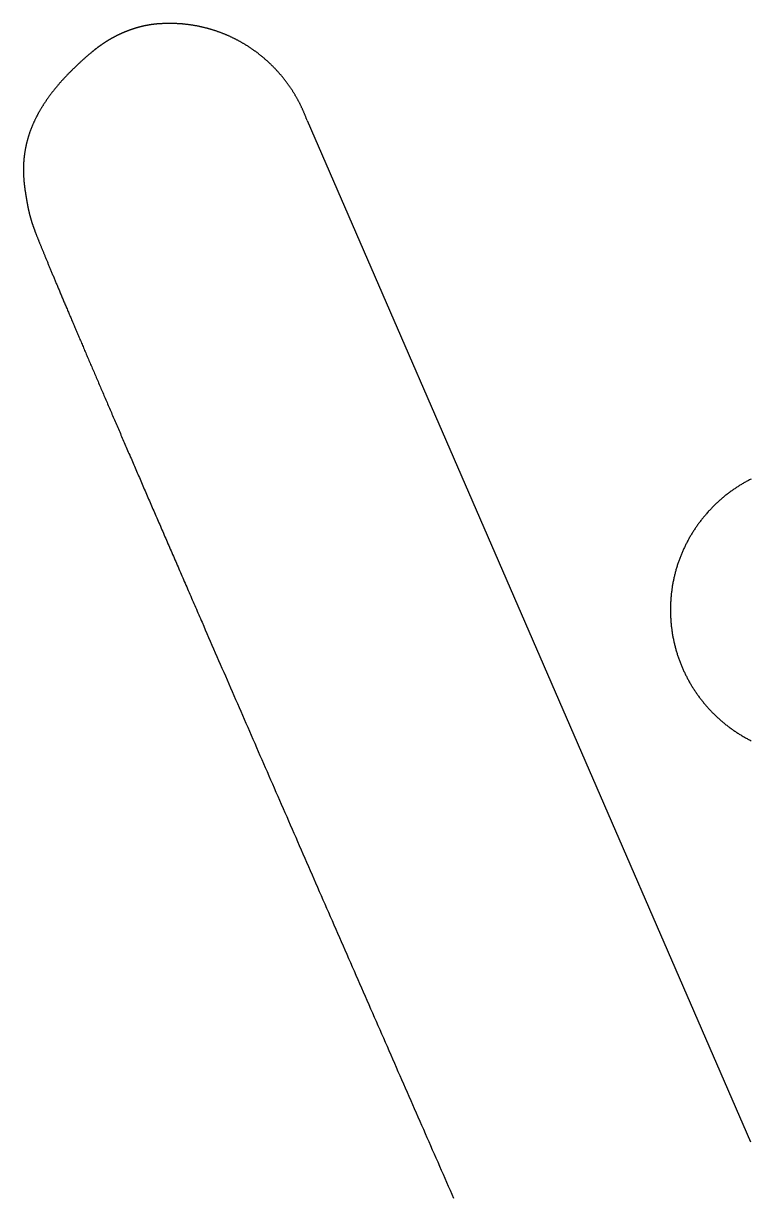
# Model space of a CAD drawing. Header units: millimetres. Extents: x -275 to 275, y -100 to 100.
# Drawn here: x -11.7 to 6.14, y -11.67 to 17.09 of the extents above; entities that cross this region are included whole.
import ezdxf

# ---------------------------------------------------------------- set-up
doc = ezdxf.new("R2010")
doc.units = ezdxf.units.MM

msp = doc.modelspace()

# ---------------------------------------------------------------- linework, layer by layer
msp.add_line((-4.743, 14.707), (6.137, -10.334))
for points in [[(-4.743, 14.707), (-4.748, 14.72), (-4.753, 14.733), (-4.758, 14.746), (-4.763, 14.759), (-4.767, 14.773), (-4.772, 14.786), (-4.777, 14.799), (-4.783, 14.812), (-4.788, 14.825), (-4.793, 14.838), (-4.798, 14.85), (-4.803, 14.863), (-4.809, 14.876), (-4.814, 14.889), (-4.82, 14.902), (-4.825, 14.915), (-4.831, 14.928), (-4.836, 14.94), (-4.842, 14.953), (-4.847, 14.966), (-4.853, 14.978), (-4.859, 14.991), (-4.865, 15.004), (-4.871, 15.016), (-4.877, 15.029), (-4.882, 15.041), (-4.888, 15.054), (-4.895, 15.066), (-4.901, 15.079), (-4.907, 15.091), (-4.913, 15.104), (-4.919, 15.116), (-4.925, 15.128), (-4.932, 15.141), (-4.938, 15.153), (-4.945, 15.165), (-4.951, 15.177), (-4.958, 15.19), (-4.964, 15.202), (-4.971, 15.214), (-4.977, 15.226), (-4.984, 15.238), (-4.991, 15.25), (-4.998, 15.262), (-5.004, 15.274), (-5.011, 15.286), (-5.018, 15.298), (-5.025, 15.31), (-5.032, 15.322), (-5.039, 15.334), (-5.046, 15.346), (-5.053, 15.358), (-5.061, 15.369), (-5.068, 15.381), (-5.075, 15.393), (-5.082, 15.405), (-5.09, 15.416), (-5.097, 15.428), (-5.105, 15.439), (-5.112, 15.451), (-5.12, 15.463), (-5.127, 15.474), (-5.135, 15.486), (-5.142, 15.497), (-5.15, 15.508), (-5.158, 15.52), (-5.166, 15.531), (-5.173, 15.542), (-5.181, 15.554), (-5.189, 15.565), (-5.197, 15.576), (-5.205, 15.587), (-5.213, 15.599), (-5.221, 15.61), (-5.229, 15.621), (-5.238, 15.632), (-5.246, 15.643), (-5.254, 15.654), (-5.262, 15.665), (-5.271, 15.676), (-5.279, 15.687), (-5.287, 15.698), (-5.296, 15.708), (-5.304, 15.719), (-5.313, 15.73), (-5.321, 15.741), (-5.33, 15.751), (-5.339, 15.762), (-5.347, 15.773), (-5.356, 15.783), (-5.365, 15.794), (-5.374, 15.804), (-5.382, 15.815), (-5.391, 15.825), (-5.4, 15.836), (-5.409, 15.846), (-5.418, 15.857), (-5.427, 15.867), (-5.436, 15.877), (-5.445, 15.887), (-5.455, 15.898), (-5.464, 15.908), (-5.473, 15.918), (-5.482, 15.928), (-5.492, 15.938), (-5.501, 15.948), (-5.51, 15.958), (-5.52, 15.968), (-5.529, 15.978), (-5.539, 15.988), (-5.548, 15.998), (-5.558, 16.008), (-5.567, 16.017), (-5.577, 16.027), (-5.587, 16.037), (-5.596, 16.047), (-5.606, 16.056), (-5.616, 16.066), (-5.626, 16.075), (-5.636, 16.085), (-5.646, 16.094), (-5.655, 16.104), (-5.665, 16.113), (-5.675, 16.123), (-5.685, 16.132), (-5.696, 16.141), (-5.706, 16.151), (-5.716, 16.16), (-5.726, 16.169), (-5.736, 16.178), (-5.746, 16.187), (-5.757, 16.196), (-5.767, 16.205), (-5.777, 16.214), (-5.788, 16.223), (-5.798, 16.232), (-5.809, 16.241), (-5.819, 16.25), (-5.83, 16.259), (-5.84, 16.268), (-5.851, 16.276), (-5.862, 16.285), (-5.872, 16.294), (-5.883, 16.302), (-5.894, 16.311), (-5.904, 16.319), (-5.915, 16.328), (-5.926, 16.336), (-5.937, 16.345), (-5.948, 16.353), (-5.959, 16.361), (-5.97, 16.37), (-5.981, 16.378), (-5.992, 16.386), (-6.003, 16.394), (-6.014, 16.402), (-6.025, 16.41), (-6.036, 16.418), (-6.047, 16.426), (-6.059, 16.434), (-6.07, 16.442), (-6.081, 16.45), (-6.092, 16.458), (-6.104, 16.466), (-6.115, 16.473), (-6.127, 16.481), (-6.138, 16.489), (-6.15, 16.496), (-6.161, 16.504), (-6.173, 16.511), (-6.184, 16.519), (-6.196, 16.526), (-6.207, 16.534), (-6.219, 16.541), (-6.231, 16.548), (-6.242, 16.555), (-6.254, 16.563), (-6.266, 16.57), (-6.278, 16.577), (-6.29, 16.584), (-6.301, 16.591), (-6.313, 16.598), (-6.325, 16.605), (-6.337, 16.612), (-6.349, 16.619), (-6.361, 16.626), (-6.373, 16.632), (-6.385, 16.639), (-6.397, 16.646), (-6.41, 16.652), (-6.422, 16.659), (-6.434, 16.666), (-6.446, 16.672), (-6.458, 16.678), (-6.471, 16.685), (-6.483, 16.691), (-6.495, 16.698), (-6.508, 16.704), (-6.52, 16.71), (-6.532, 16.716), (-6.545, 16.722), (-6.557, 16.728), (-6.57, 16.734), (-6.582, 16.74), (-6.595, 16.746), (-6.607, 16.752), (-6.62, 16.758), (-6.633, 16.764), (-6.645, 16.77), (-6.658, 16.775), (-6.671, 16.781), (-6.683, 16.787), (-6.696, 16.792), (-6.709, 16.798), (-6.722, 16.803), (-6.734, 16.808), (-6.747, 16.814), (-6.76, 16.819), (-6.773, 16.824), (-6.786, 16.83), (-6.799, 16.835), (-6.812, 16.84), (-6.825, 16.845), (-6.838, 16.85), (-6.851, 16.855), (-6.864, 16.86), (-6.877, 16.865), (-6.89, 16.87), (-6.903, 16.874), (-6.917, 16.879), (-6.93, 16.884), (-6.943, 16.888), (-6.956, 16.893), (-6.969, 16.897), (-6.983, 16.902), (-6.996, 16.906), (-7.009, 16.911), (-7.023, 16.915), (-7.036, 16.919), (-7.05, 16.923), (-7.063, 16.928), (-7.076, 16.932), (-7.09, 16.936), (-7.103, 16.94), (-7.117, 16.944), (-7.13, 16.948), (-7.144, 16.951), (-7.158, 16.955), (-7.171, 16.959), (-7.185, 16.963), (-7.198, 16.966), (-7.212, 16.97), (-7.226, 16.973), (-7.24, 16.977), (-7.253, 16.98), (-7.267, 16.984), (-7.281, 16.987), (-7.295, 16.99), (-7.308, 16.994), (-7.322, 16.997), (-7.336, 17), (-7.35, 17.003), (-7.364, 17.006), (-7.378, 17.009), (-7.392, 17.012), (-7.406, 17.015), (-7.42, 17.017), (-7.434, 17.02), (-7.448, 17.023), (-7.462, 17.025), (-7.476, 17.028), (-7.49, 17.031), (-7.504, 17.033), (-7.518, 17.035), (-7.532, 17.038), (-7.546, 17.04), (-7.561, 17.042), (-7.575, 17.044), (-7.589, 17.047), (-7.603, 17.049), (-7.617, 17.051), (-7.632, 17.053), (-7.646, 17.055), (-7.66, 17.056), (-7.675, 17.058), (-7.689, 17.06), (-7.703, 17.062), (-7.718, 17.063), (-7.732, 17.065), (-7.746, 17.066), (-7.761, 17.068), (-7.775, 17.069), (-7.79, 17.07), (-7.804, 17.072), (-7.819, 17.073), (-7.833, 17.074), (-7.848, 17.075), (-7.862, 17.076), (-7.877, 17.077), (-7.891, 17.078), (-7.906, 17.079), (-7.92, 17.08), (-7.935, 17.081), (-7.95, 17.081), (-7.964, 17.082), (-7.979, 17.083), (-7.994, 17.083), (-8.008, 17.084), (-8.023, 17.084), (-8.038, 17.084), (-8.053, 17.085), (-8.067, 17.085), (-8.082, 17.085), (-8.097, 17.085), (-8.112, 17.085), (-8.126, 17.085), (-8.141, 17.085), (-8.156, 17.085), (-8.171, 17.085), (-8.186, 17.085), (-8.201, 17.084), (-8.216, 17.084), (-8.23, 17.083), (-8.245, 17.083), (-8.26, 17.082), (-8.275, 17.082), (-8.29, 17.081), (-8.305, 17.08), (-8.32, 17.08), (-8.335, 17.079), (-8.35, 17.078), (-8.365, 17.077), (-8.38, 17.076), (-8.389, 17.075), (-8.394, 17.075), (-8.4, 17.074), (-8.405, 17.074), (-8.41, 17.073), (-8.416, 17.073), (-8.421, 17.072), (-8.427, 17.072), (-8.432, 17.071), (-8.437, 17.071), (-8.443, 17.07), (-8.448, 17.07), (-8.454, 17.069), (-8.459, 17.069), (-8.464, 17.068), (-8.47, 17.068), (-8.475, 17.067), (-8.48, 17.067), (-8.486, 17.066), (-8.491, 17.065), (-8.496, 17.065), (-8.502, 17.064), (-8.507, 17.063), (-8.513, 17.063), (-8.518, 17.062), (-8.523, 17.061), (-8.529, 17.061), (-8.534, 17.06), (-8.539, 17.059), (-8.545, 17.059), (-8.55, 17.058), (-8.555, 17.057), (-8.561, 17.056), (-8.566, 17.056), (-8.571, 17.055), (-8.577, 17.054), (-8.582, 17.053), (-8.587, 17.052), (-8.593, 17.052), (-8.598, 17.051), (-8.603, 17.05), (-8.609, 17.049), (-8.614, 17.048), (-8.619, 17.047), (-8.625, 17.046), (-8.63, 17.045), (-8.635, 17.045), (-8.641, 17.044), (-8.646, 17.043), (-8.651, 17.042), (-8.657, 17.041), (-8.662, 17.04), (-8.667, 17.039), (-8.672, 17.038), (-8.678, 17.037), (-8.683, 17.036), (-8.688, 17.035), (-8.694, 17.034), (-8.699, 17.033), (-8.704, 17.032), (-8.709, 17.031), (-8.715, 17.029), (-8.72, 17.028), (-8.725, 17.027), (-8.731, 17.026), (-8.736, 17.025), (-8.741, 17.024), (-8.746, 17.023), (-8.752, 17.022), (-8.757, 17.02), (-8.762, 17.019), (-8.767, 17.018), (-8.773, 17.017), (-8.778, 17.016), (-8.783, 17.015), (-8.788, 17.013), (-8.794, 17.012), (-8.799, 17.011), (-8.804, 17.01), (-8.809, 17.008), (-8.815, 17.007), (-8.82, 17.006), (-8.825, 17.004), (-8.83, 17.003), (-8.835, 17.002), (-8.841, 17), (-8.846, 16.999), (-8.851, 16.998), (-8.856, 16.996), (-8.862, 16.995), (-8.867, 16.994), (-8.872, 16.992), (-8.877, 16.991), (-8.882, 16.989), (-8.888, 16.988), (-8.893, 16.987), (-8.898, 16.985), (-8.903, 16.984), (-8.908, 16.982), (-8.913, 16.981), (-8.919, 16.979), (-8.924, 16.978), (-8.929, 16.976), (-8.934, 16.975), (-8.939, 16.973), (-8.944, 16.972), (-8.95, 16.97), (-8.955, 16.969), (-8.96, 16.967), (-8.965, 16.965), (-8.97, 16.964), (-8.975, 16.962), (-8.981, 16.961), (-8.986, 16.959), (-8.991, 16.957), (-8.996, 16.956), (-9.001, 16.954), (-9.006, 16.952), (-9.011, 16.951), (-9.016, 16.949), (-9.022, 16.947), (-9.027, 16.946), (-9.032, 16.944), (-9.037, 16.942), (-9.042, 16.941), (-9.047, 16.939), (-9.052, 16.937), (-9.057, 16.935), (-9.062, 16.934), (-9.067, 16.932), (-9.073, 16.93), (-9.078, 16.928), (-9.083, 16.926), (-9.088, 16.925), (-9.093, 16.923), (-9.098, 16.921), (-9.103, 16.919), (-9.108, 16.917), (-9.113, 16.915), (-9.118, 16.913), (-9.123, 16.912), (-9.128, 16.91), (-9.133, 16.908), (-9.138, 16.906), (-9.143, 16.904), (-9.148, 16.902), (-9.153, 16.9), (-9.159, 16.898), (-9.164, 16.896), (-9.169, 16.894), (-9.174, 16.892), (-9.179, 16.89), (-9.184, 16.888), (-9.189, 16.886), (-9.194, 16.884), (-9.199, 16.882), (-9.204, 16.88), (-9.209, 16.878), (-9.214, 16.876), (-9.219, 16.874), (-9.224, 16.872), (-9.229, 16.87), (-9.234, 16.868), (-9.238, 16.866), (-9.243, 16.864), (-9.248, 16.861), (-9.253, 16.859), (-9.258, 16.857), (-9.263, 16.855), (-9.268, 16.853), (-9.273, 16.851), (-9.278, 16.849), (-9.283, 16.846), (-9.288, 16.844), (-9.293, 16.842), (-9.298, 16.84), (-9.303, 16.838), (-9.308, 16.835), (-9.313, 16.833), (-9.317, 16.831), (-9.322, 16.829), (-9.327, 16.826), (-9.332, 16.824), (-9.337, 16.822), (-9.342, 16.819), (-9.347, 16.817), (-9.352, 16.815), (-9.357, 16.813), (-9.362, 16.81), (-9.366, 16.808), (-9.371, 16.806), (-9.376, 16.803), (-9.381, 16.801), (-9.386, 16.798), (-9.391, 16.796), (-9.396, 16.794), (-9.4, 16.791), (-9.405, 16.789), (-9.41, 16.786), (-9.415, 16.784), (-9.42, 16.782), (-9.425, 16.779), (-9.429, 16.777), (-9.434, 16.774), (-9.439, 16.772), (-9.444, 16.769), (-9.449, 16.767), (-9.453, 16.764), (-9.458, 16.762), (-9.463, 16.759), (-9.468, 16.757), (-9.472, 16.754), (-9.477, 16.752), (-9.482, 16.749), (-9.487, 16.747), (-9.492, 16.744), (-9.496, 16.742), (-9.501, 16.739), (-9.506, 16.736), (-9.511, 16.734), (-9.515, 16.731), (-9.52, 16.729), (-9.525, 16.726), (-9.53, 16.723), (-9.534, 16.721), (-9.539, 16.718), (-9.544, 16.715), (-9.548, 16.713), (-9.553, 16.71), (-9.558, 16.707), (-9.562, 16.705), (-9.567, 16.702), (-9.572, 16.699), (-9.577, 16.697), (-9.581, 16.694), (-9.586, 16.691), (-9.591, 16.688), (-9.595, 16.686), (-9.6, 16.683), (-9.605, 16.68), (-9.609, 16.677), (-9.614, 16.675), (-9.618, 16.672), (-9.623, 16.669), (-9.628, 16.666), (-9.632, 16.663), (-9.637, 16.661), (-9.642, 16.658), (-9.646, 16.655), (-9.651, 16.652), (-9.655, 16.649), (-9.66, 16.646), (-9.665, 16.643), (-9.669, 16.641), (-9.674, 16.638), (-9.678, 16.635), (-9.683, 16.632), (-9.687, 16.629), (-9.692, 16.626), (-9.697, 16.623), (-9.701, 16.62), (-9.706, 16.617), (-9.71, 16.614), (-9.715, 16.611), (-9.719, 16.608), (-9.724, 16.605), (-9.728, 16.603), (-9.733, 16.6), (-9.737, 16.597), (-9.742, 16.594), (-9.746, 16.591), (-9.751, 16.588), (-9.755, 16.584), (-9.76, 16.581), (-9.764, 16.578), (-9.769, 16.575), (-9.773, 16.572), (-9.778, 16.569), (-9.782, 16.566), (-9.787, 16.563), (-9.791, 16.56), (-9.796, 16.557), (-9.8, 16.554), (-9.805, 16.551), (-9.809, 16.548), (-9.813, 16.544), (-9.818, 16.541), (-9.822, 16.538), (-9.827, 16.535), (-9.831, 16.532), (-9.835, 16.529), (-9.84, 16.526), (-9.844, 16.522), (-9.849, 16.519), (-9.853, 16.516), (-9.857, 16.513), (-9.862, 16.51), (-9.866, 16.506), (-9.87, 16.503), (-9.875, 16.5), (-9.879, 16.497), (-9.883, 16.494), (-9.888, 16.49), (-9.892, 16.487), (-9.896, 16.484), (-9.901, 16.48), (-9.905, 16.477), (-9.909, 16.474), (-9.914, 16.471), (-9.918, 16.467), (-9.922, 16.464), (-9.927, 16.461), (-9.931, 16.457), (-9.935, 16.454), (-9.939, 16.451), (-9.944, 16.447), (-9.948, 16.444), (-9.952, 16.441), (-9.956, 16.437), (-9.961, 16.434), (-9.965, 16.431), (-9.969, 16.427), (-9.973, 16.424), (-9.978, 16.42), (-9.982, 16.417), (-9.986, 16.414), (-9.99, 16.41), (-9.994, 16.407), (-9.999, 16.403), (-10.003, 16.4), (-10.007, 16.396), (-10.011, 16.393), (-10.015, 16.39), (-10.023, 16.383), (-10.038, 16.371), (-10.053, 16.358), (-10.067, 16.346), (-10.082, 16.334), (-10.096, 16.321), (-10.111, 16.309), (-10.125, 16.297), (-10.139, 16.284), (-10.153, 16.272), (-10.168, 16.26), (-10.182, 16.247), (-10.195, 16.235), (-10.209, 16.223), (-10.223, 16.211), (-10.237, 16.199), (-10.25, 16.186), (-10.264, 16.174), (-10.277, 16.162), (-10.291, 16.15), (-10.304, 16.138), (-10.317, 16.126), (-10.33, 16.114), (-10.344, 16.102), (-10.357, 16.089), (-10.369, 16.077), (-10.382, 16.065), (-10.395, 16.053), (-10.408, 16.041), (-10.42, 16.029), (-10.433, 16.017), (-10.445, 16.005), (-10.458, 15.993), (-10.47, 15.981), (-10.482, 15.969), (-10.495, 15.958), (-10.507, 15.946), (-10.519, 15.934), (-10.531, 15.922), (-10.542, 15.91), (-10.554, 15.898), (-10.566, 15.886), (-10.578, 15.874), (-10.589, 15.863), (-10.601, 15.851), (-10.612, 15.839), (-10.623, 15.827), (-10.635, 15.816), (-10.646, 15.804), (-10.657, 15.792), (-10.668, 15.78), (-10.679, 15.769), (-10.69, 15.757), (-10.701, 15.745), (-10.712, 15.734), (-10.722, 15.722), (-10.733, 15.71), (-10.744, 15.699), (-10.754, 15.687), (-10.765, 15.675), (-10.775, 15.664), (-10.785, 15.652), (-10.795, 15.641), (-10.806, 15.629), (-10.816, 15.618), (-10.826, 15.606), (-10.836, 15.594), (-10.846, 15.583), (-10.855, 15.571), (-10.865, 15.56), (-10.875, 15.549), (-10.884, 15.537), (-10.894, 15.526), (-10.903, 15.514), (-10.913, 15.503), (-10.922, 15.491), (-10.931, 15.48), (-10.941, 15.469), (-10.95, 15.457), (-10.959, 15.446), (-10.968, 15.435), (-10.977, 15.423), (-10.986, 15.412), (-10.994, 15.401), (-11.003, 15.389), (-11.012, 15.378), (-11.02, 15.367), (-11.029, 15.356), (-11.037, 15.344), (-11.046, 15.333), (-11.054, 15.322), (-11.062, 15.311), (-11.071, 15.299), (-11.079, 15.288), (-11.087, 15.277), (-11.095, 15.266), (-11.103, 15.255), (-11.111, 15.244), (-11.119, 15.233), (-11.126, 15.221), (-11.134, 15.21), (-11.142, 15.199), (-11.149, 15.188), (-11.157, 15.177), (-11.164, 15.166), (-11.172, 15.155), (-11.179, 15.144), (-11.187, 15.133), (-11.194, 15.122), (-11.201, 15.111), (-11.208, 15.1), (-11.215, 15.089), (-11.222, 15.078), (-11.229, 15.067), (-11.236, 15.056), (-11.243, 15.045), (-11.249, 15.034), (-11.256, 15.023), (-11.263, 15.013), (-11.269, 15.002), (-11.276, 14.991), (-11.282, 14.98), (-11.289, 14.969), (-11.295, 14.958), (-11.301, 14.947), (-11.308, 14.937), (-11.314, 14.926), (-11.32, 14.915), (-11.326, 14.904), (-11.332, 14.893), (-11.338, 14.883), (-11.344, 14.872), (-11.35, 14.861), (-11.355, 14.851), (-11.361, 14.84), (-11.367, 14.829), (-11.372, 14.818), (-11.378, 14.808), (-11.383, 14.797), (-11.389, 14.786), (-11.394, 14.776), (-11.4, 14.765), (-11.405, 14.754), (-11.41, 14.744), (-11.415, 14.733), (-11.42, 14.723), (-11.425, 14.712), (-11.43, 14.702), (-11.435, 14.691), (-11.44, 14.68), (-11.445, 14.67), (-11.45, 14.659), (-11.455, 14.649), (-11.459, 14.638), (-11.464, 14.628), (-11.469, 14.617), (-11.473, 14.607), (-11.478, 14.596), (-11.482, 14.586), (-11.486, 14.576), (-11.491, 14.565), (-11.495, 14.555), (-11.499, 14.544), (-11.504, 14.534), (-11.508, 14.523), (-11.512, 14.513), (-11.516, 14.503), (-11.52, 14.492), (-11.524, 14.482), (-11.528, 14.472), (-11.531, 14.461), (-11.535, 14.451), (-11.539, 14.441), (-11.543, 14.43), (-11.546, 14.42), (-11.55, 14.41), (-11.553, 14.399), (-11.557, 14.389), (-11.56, 14.379), (-11.564, 14.369), (-11.567, 14.358), (-11.571, 14.348), (-11.574, 14.338), (-11.577, 14.328), (-11.58, 14.318), (-11.583, 14.307), (-11.586, 14.297), (-11.589, 14.287), (-11.592, 14.277), (-11.595, 14.267), (-11.598, 14.257), (-11.601, 14.247), (-11.604, 14.236), (-11.607, 14.226), (-11.61, 14.216), (-11.612, 14.206), (-11.615, 14.196), (-11.617, 14.186), (-11.62, 14.176), (-11.623, 14.166), (-11.625, 14.156), (-11.627, 14.146), (-11.63, 14.136), (-11.632, 14.126), (-11.634, 14.116), (-11.637, 14.106), (-11.639, 14.096), (-11.641, 14.086), (-11.643, 14.076), (-11.645, 14.066), (-11.647, 14.056), (-11.649, 14.046), (-11.651, 14.036), (-11.653, 14.026), (-11.655, 14.016), (-11.657, 14.006), (-11.659, 13.996), (-11.661, 13.986), (-11.662, 13.977), (-11.664, 13.967), (-11.666, 13.957), (-11.667, 13.947), (-11.669, 13.937), (-11.67, 13.927), (-11.672, 13.918), (-11.673, 13.908), (-11.675, 13.898), (-11.676, 13.888), (-11.677, 13.878), (-11.679, 13.868), (-11.68, 13.859), (-11.681, 13.849), (-11.682, 13.839), (-11.684, 13.829), (-11.685, 13.82), (-11.686, 13.81), (-11.687, 13.8), (-11.688, 13.791), (-11.689, 13.781), (-11.69, 13.771), (-11.691, 13.761), (-11.692, 13.752), (-11.692, 13.742), (-11.693, 13.732), (-11.694, 13.723), (-11.695, 13.713), (-11.695, 13.703), (-11.696, 13.694), (-11.697, 13.684), (-11.697, 13.675), (-11.698, 13.665), (-11.698, 13.655), (-11.699, 13.646), (-11.699, 13.636), (-11.7, 13.627), (-11.7, 13.617), (-11.701, 13.607), (-11.701, 13.598), (-11.701, 13.588), (-11.701, 13.579), (-11.702, 13.569), (-11.702, 13.56), (-11.702, 13.55), (-11.702, 13.541), (-11.702, 13.531), (-11.702, 13.522), (-11.702, 13.512), (-11.703, 13.503), (-11.703, 13.493), (-11.702, 13.484), (-11.702, 13.474), (-11.702, 13.465), (-11.702, 13.455), (-11.702, 13.446), (-11.702, 13.437), (-11.702, 13.427), (-11.701, 13.418), (-11.701, 13.408), (-11.701, 13.399), (-11.701, 13.39), (-11.7, 13.38), (-11.7, 13.371), (-11.699, 13.361), (-11.699, 13.352), (-11.699, 13.343), (-11.698, 13.333), (-11.698, 13.324), (-11.697, 13.315), (-11.696, 13.305), (-11.696, 13.296), (-11.695, 13.287), (-11.695, 13.277), (-11.694, 13.268), (-11.693, 13.259), (-11.693, 13.25), (-11.692, 13.24), (-11.691, 13.231), (-11.69, 13.222), (-11.689, 13.213), (-11.689, 13.203), (-11.688, 13.194), (-11.687, 13.185), (-11.686, 13.176), (-11.685, 13.166), (-11.684, 13.157), (-11.683, 13.148), (-11.682, 13.139), (-11.681, 13.13), (-11.68, 13.12), (-11.679, 13.111), (-11.678, 13.102), (-11.677, 13.093), (-11.676, 13.084), (-11.675, 13.074), (-11.673, 13.065), (-11.672, 13.056), (-11.671, 13.047), (-11.67, 13.038), (-11.668, 13.029), (-11.667, 13.02), (-11.666, 13.011), (-11.665, 13.001), (-11.663, 12.992), (-11.662, 12.983), (-11.661, 12.974), (-11.659, 12.965), (-11.658, 12.956), (-11.656, 12.947), (-11.655, 12.938), (-11.653, 12.929), (-11.652, 12.92), (-11.65, 12.911), (-11.649, 12.902), (-11.647, 12.893)], [(-11.647, 12.893), (-11.647, 12.892), (-11.647, 12.891), (-11.647, 12.89), (-11.647, 12.889), (-11.647, 12.888), (-11.647, 12.887), (-11.647, 12.885), (-11.646, 12.884), (-11.646, 12.883), (-11.646, 12.882), (-11.646, 12.881), (-11.646, 12.88), (-11.646, 12.879), (-11.645, 12.878), (-11.645, 12.877), (-11.645, 12.876), (-11.645, 12.875), (-11.645, 12.874), (-11.645, 12.873), (-11.645, 12.872), (-11.644, 12.871), (-11.644, 12.869), (-11.644, 12.868), (-11.644, 12.867), (-11.644, 12.866), (-11.644, 12.865), (-11.643, 12.864), (-11.643, 12.863), (-11.643, 12.862), (-11.643, 12.861), (-11.643, 12.86), (-11.643, 12.859), (-11.642, 12.858), (-11.642, 12.857), (-11.642, 12.856), (-11.642, 12.855), (-11.642, 12.853), (-11.641, 12.852), (-11.641, 12.851), (-11.641, 12.85), (-11.641, 12.849), (-11.641, 12.848), (-11.641, 12.847), (-11.64, 12.846), (-11.64, 12.845), (-11.64, 12.844), (-11.64, 12.842), (-11.64, 12.841), (-11.639, 12.84), (-11.639, 12.839), (-11.639, 12.838), (-11.639, 12.837), (-11.639, 12.836), (-11.639, 12.834), (-11.638, 12.833), (-11.638, 12.832), (-11.638, 12.831), (-11.638, 12.83), (-11.638, 12.829), (-11.637, 12.828), (-11.637, 12.826), (-11.637, 12.825), (-11.637, 12.824), (-11.637, 12.823), (-11.637, 12.822), (-11.636, 12.821), (-11.636, 12.82), (-11.636, 12.818), (-11.636, 12.817), (-11.636, 12.816)], [(-11.636, 12.816), (-11.636, 12.816), (-11.635, 12.815), (-11.635, 12.814), (-11.635, 12.813), (-11.635, 12.813), (-11.635, 12.812), (-11.635, 12.811), (-11.635, 12.81), (-11.635, 12.81), (-11.634, 12.809), (-11.634, 12.808), (-11.634, 12.807), (-11.634, 12.807), (-11.634, 12.806), (-11.634, 12.805), (-11.634, 12.804), (-11.633, 12.803), (-11.633, 12.803), (-11.633, 12.802), (-11.633, 12.801), (-11.633, 12.8), (-11.633, 12.8), (-11.633, 12.799), (-11.633, 12.798), (-11.632, 12.797), (-11.632, 12.797), (-11.632, 12.796), (-11.632, 12.795), (-11.632, 12.794), (-11.632, 12.794), (-11.632, 12.793), (-11.631, 12.792), (-11.631, 12.791), (-11.631, 12.79), (-11.631, 12.789), (-11.631, 12.789), (-11.631, 12.788), (-11.631, 12.787), (-11.63, 12.786), (-11.63, 12.785), (-11.63, 12.785), (-11.63, 12.784), (-11.63, 12.783), (-11.63, 12.782), (-11.63, 12.781), (-11.629, 12.78), (-11.629, 12.78), (-11.629, 12.779), (-11.629, 12.778), (-11.629, 12.777), (-11.629, 12.776), (-11.629, 12.776), (-11.628, 12.775), (-11.628, 12.774), (-11.628, 12.773), (-11.628, 12.772), (-11.628, 12.772), (-11.628, 12.771), (-11.628, 12.77), (-11.627, 12.769), (-11.627, 12.768), (-11.627, 12.767), (-11.627, 12.767), (-11.627, 12.766), (-11.627, 12.765), (-11.626, 12.764), (-11.626, 12.763), (-11.626, 12.763), (-11.626, 12.762)], [(-11.626, 12.762), (-11.626, 12.759), (-11.625, 12.756), (-11.624, 12.753), (-11.624, 12.749), (-11.623, 12.746), (-11.623, 12.743), (-11.622, 12.74), (-11.622, 12.737), (-11.621, 12.734), (-11.621, 12.73), (-11.62, 12.727), (-11.62, 12.724), (-11.619, 12.721), (-11.619, 12.718), (-11.618, 12.715), (-11.618, 12.711), (-11.617, 12.708), (-11.617, 12.705), (-11.616, 12.702), (-11.616, 12.699), (-11.615, 12.696), (-11.614, 12.692), (-11.614, 12.689), (-11.613, 12.686), (-11.613, 12.683), (-11.612, 12.68), (-11.612, 12.677), (-11.611, 12.673), (-11.611, 12.671), (-11.61, 12.668), (-11.61, 12.666), (-11.609, 12.663), (-11.609, 12.661), (-11.608, 12.658), (-11.608, 12.656), (-11.607, 12.653), (-11.607, 12.651), (-11.606, 12.648), (-11.606, 12.645), (-11.606, 12.643), (-11.605, 12.64), (-11.605, 12.638), (-11.604, 12.635), (-11.604, 12.633), (-11.603, 12.63), (-11.603, 12.628), (-11.602, 12.625), (-11.602, 12.623), (-11.601, 12.62), (-11.601, 12.618), (-11.6, 12.615), (-11.6, 12.612), (-11.599, 12.61), (-11.599, 12.607), (-11.598, 12.605), (-11.598, 12.602), (-11.597, 12.6), (-11.597, 12.597), (-11.596, 12.595), (-11.596, 12.592), (-11.595, 12.59), (-11.595, 12.587), (-11.594, 12.584), (-11.594, 12.582), (-11.593, 12.579), (-11.593, 12.577), (-11.592, 12.574), (-11.592, 12.572), (-11.591, 12.569), (-11.591, 12.567), (-11.59, 12.564), (-11.589, 12.562), (-11.589, 12.559), (-11.588, 12.556), (-11.588, 12.554), (-11.587, 12.551), (-11.587, 12.549), (-11.586, 12.546), (-11.586, 12.544), (-11.585, 12.541), (-11.585, 12.539), (-11.584, 12.536), (-11.584, 12.533), (-11.583, 12.531), (-11.582, 12.528), (-11.582, 12.526), (-11.581, 12.523), (-11.581, 12.521), (-11.58, 12.518), (-11.58, 12.516), (-11.579, 12.513), (-11.578, 12.511), (-11.578, 12.508), (-11.577, 12.505), (-11.577, 12.503), (-11.576, 12.5), (-11.576, 12.498), (-11.575, 12.495), (-11.574, 12.493), (-11.574, 12.49), (-11.573, 12.488), (-11.573, 12.485), (-11.572, 12.482), (-11.572, 12.48), (-11.571, 12.477), (-11.57, 12.475), (-11.57, 12.472), (-11.569, 12.47), (-11.569, 12.467), (-11.568, 12.465), (-11.567, 12.462), (-11.567, 12.459), (-11.566, 12.457), (-11.565, 12.454), (-11.565, 12.452), (-11.564, 12.449), (-11.564, 12.447), (-11.563, 12.444), (-11.562, 12.442), (-11.562, 12.439), (-11.561, 12.436), (-11.561, 12.434), (-11.56, 12.431), (-11.559, 12.429), (-11.559, 12.426), (-11.558, 12.424), (-11.557, 12.421), (-11.557, 12.418), (-11.556, 12.416), (-11.555, 12.413), (-11.555, 12.411), (-11.554, 12.408), (-11.553, 12.406), (-11.553, 12.403), (-11.552, 12.401), (-11.552, 12.398), (-11.551, 12.395), (-11.55, 12.393), (-11.55, 12.39), (-11.549, 12.388), (-11.548, 12.385), (-11.548, 12.383), (-11.547, 12.38), (-11.546, 12.378), (-11.546, 12.375), (-11.545, 12.372), (-11.544, 12.37), (-11.543, 12.367), (-11.543, 12.365), (-11.542, 12.362), (-11.541, 12.36), (-11.541, 12.357), (-11.54, 12.354), (-11.539, 12.352), (-11.539, 12.349), (-11.538, 12.347), (-11.537, 12.344), (-11.537, 12.342), (-11.536, 12.339), (-11.535, 12.336), (-11.534, 12.334), (-11.534, 12.331), (-11.533, 12.329), (-11.532, 12.326), (-11.532, 12.324), (-11.531, 12.321), (-11.53, 12.319), (-11.529, 12.316), (-11.529, 12.313), (-11.528, 12.311), (-11.527, 12.308), (-11.526, 12.306), (-11.526, 12.303), (-11.525, 12.301), (-11.524, 12.298), (-11.523, 12.295), (-11.523, 12.293), (-11.522, 12.29), (-11.521, 12.288), (-11.52, 12.285), (-11.52, 12.283), (-11.519, 12.28), (-11.518, 12.277), (-11.517, 12.275), (-11.517, 12.272), (-11.516, 12.27), (-11.515, 12.267), (-11.514, 12.265), (-11.514, 12.262), (-11.513, 12.259), (-11.512, 12.257), (-11.511, 12.254), (-11.51, 12.252), (-11.51, 12.249), (-11.509, 12.247), (-11.508, 12.244), (-11.507, 12.241), (-11.506, 12.239), (-11.506, 12.236), (-11.505, 12.234), (-11.504, 12.231), (-11.503, 12.229), (-11.502, 12.226), (-11.502, 12.223), (-11.501, 12.221), (-11.5, 12.218), (-11.499, 12.216), (-11.498, 12.213), (-11.498, 12.211), (-11.497, 12.208), (-11.496, 12.205), (-11.495, 12.203), (-11.494, 12.2), (-11.493, 12.198), (-11.493, 12.195), (-11.492, 12.192), (-11.491, 12.19), (-11.49, 12.187), (-11.489, 12.185), (-11.488, 12.182), (-11.487, 12.18), (-11.487, 12.177), (-11.486, 12.174), (-11.485, 12.172), (-11.484, 12.169), (-11.483, 12.167), (-11.482, 12.164), (-11.481, 12.162), (-11.481, 12.159), (-11.48, 12.156), (-11.479, 12.154), (-11.478, 12.151), (-11.477, 12.149), (-11.476, 12.146), (-11.475, 12.143), (-11.474, 12.141), (-11.474, 12.138), (-11.473, 12.136), (-11.472, 12.133), (-11.471, 12.131), (-11.47, 12.128), (-11.469, 12.125), (-11.468, 12.123)], [(-11.468, 12.123), (-11.466, 12.116), (-11.463, 12.11), (-11.461, 12.103), (-11.459, 12.096), (-11.456, 12.089), (-11.453, 12.081), (-11.45, 12.074), (-11.448, 12.066), (-11.445, 12.058), (-11.442, 12.05), (-11.439, 12.042), (-11.435, 12.034), (-11.432, 12.025), (-11.429, 12.016), (-11.426, 12.007), (-11.422, 11.998), (-11.419, 11.989), (-11.415, 11.979), (-11.411, 11.97), (-11.407, 11.96), (-11.404, 11.95), (-11.4, 11.94), (-11.396, 11.929), (-11.392, 11.919), (-11.387, 11.908), (-11.383, 11.897), (-11.379, 11.886), (-11.374, 11.875), (-11.37, 11.864), (-11.365, 11.852), (-11.361, 11.841), (-11.356, 11.829), (-11.351, 11.817), (-11.346, 11.804), (-11.341, 11.792), (-11.336, 11.78), (-11.331, 11.767), (-11.326, 11.754), (-11.321, 11.741), (-11.316, 11.728), (-11.31, 11.714), (-11.305, 11.701), (-11.299, 11.687), (-11.294, 11.673), (-11.288, 11.659), (-11.282, 11.645), (-11.277, 11.631), (-11.271, 11.616), (-11.265, 11.601), (-11.259, 11.587), (-11.253, 11.571), (-11.246, 11.556), (-11.24, 11.541), (-11.234, 11.525), (-11.227, 11.51), (-11.221, 11.494), (-11.214, 11.478), (-11.208, 11.462), (-11.201, 11.446), (-11.194, 11.429), (-11.188, 11.412), (-11.181, 11.396), (-11.174, 11.379), (-11.167, 11.362), (-11.16, 11.344), (-11.152, 11.327), (-11.145, 11.309), (-11.138, 11.292), (-11.13, 11.274), (-11.123, 11.256), (-11.115, 11.238), (-11.108, 11.219), (-11.1, 11.201), (-11.092, 11.182), (-11.085, 11.163), (-11.077, 11.144), (-11.069, 11.125), (-11.061, 11.106), (-11.053, 11.087), (-11.045, 11.067), (-11.036, 11.047), (-11.028, 11.027), (-11.02, 11.007), (-11.011, 10.987), (-11.003, 10.967), (-10.994, 10.946), (-10.986, 10.926), (-10.977, 10.905), (-10.968, 10.884), (-10.96, 10.863), (-10.951, 10.842), (-10.942, 10.82), (-10.933, 10.799), (-10.924, 10.777), (-10.915, 10.755), (-10.905, 10.733), (-10.896, 10.711), (-10.887, 10.689), (-10.877, 10.667), (-10.868, 10.644), (-10.858, 10.622), (-10.849, 10.599), (-10.839, 10.576), (-10.829, 10.553), (-10.82, 10.529), (-10.81, 10.506), (-10.8, 10.482), (-10.79, 10.459), (-10.78, 10.435), (-10.77, 10.411), (-10.759, 10.387), (-10.749, 10.363), (-10.739, 10.338), (-10.729, 10.314), (-10.718, 10.289), (-10.708, 10.264), (-10.697, 10.239), (-10.687, 10.214), (-10.676, 10.189), (-10.665, 10.164), (-10.654, 10.138), (-10.644, 10.113), (-10.633, 10.087), (-10.622, 10.061), (-10.611, 10.035), (-10.6, 10.009), (-10.588, 9.982), (-10.577, 9.956), (-10.566, 9.929), (-10.555, 9.903), (-10.543, 9.876), (-10.532, 9.849), (-10.52, 9.822), (-10.509, 9.795), (-10.497, 9.767), (-10.485, 9.74), (-10.474, 9.712), (-10.462, 9.684), (-10.45, 9.656), (-10.438, 9.628), (-10.426, 9.6), (-10.414, 9.572), (-10.402, 9.544), (-10.39, 9.515), (-10.377, 9.486), (-10.365, 9.457), (-10.353, 9.429), (-10.34, 9.4), (-10.328, 9.37), (-10.316, 9.341), (-10.303, 9.312), (-10.29, 9.282), (-10.278, 9.252), (-10.265, 9.223), (-10.252, 9.193), (-10.239, 9.163), (-10.226, 9.132), (-10.214, 9.102), (-10.201, 9.072), (-10.187, 9.041), (-10.174, 9.01), (-10.161, 8.98), (-10.148, 8.949), (-10.135, 8.918), (-10.121, 8.886), (-10.108, 8.855), (-10.095, 8.824), (-10.081, 8.792), (-10.068, 8.761), (-10.054, 8.729), (-10.04, 8.697), (-10.027, 8.665), (-10.013, 8.633), (-9.999, 8.601), (-9.985, 8.568), (-9.971, 8.536), (-9.957, 8.503), (-9.943, 8.47), (-9.929, 8.438), (-9.915, 8.405), (-9.901, 8.372), (-9.887, 8.339), (-9.872, 8.305), (-9.858, 8.272), (-9.844, 8.238), (-9.829, 8.205), (-9.815, 8.171), (-9.8, 8.137), (-9.786, 8.103), (-9.771, 8.069), (-9.756, 8.035), (-9.742, 8.001), (-9.727, 7.966), (-9.712, 7.932), (-9.697, 7.897), (-9.682, 7.862), (-9.667, 7.827), (-9.652, 7.792), (-9.637, 7.757), (-9.622, 7.722), (-9.607, 7.687), (-9.591, 7.652), (-9.576, 7.616), (-9.561, 7.58), (-9.546, 7.545), (-9.53, 7.509), (-9.515, 7.473), (-9.499, 7.437), (-9.484, 7.401), (-9.468, 7.365), (-9.452, 7.328), (-9.437, 7.292), (-9.421, 7.255), (-9.405, 7.219), (-9.389, 7.182), (-9.373, 7.145), (-9.357, 7.108), (-9.341, 7.071), (-9.325, 7.034), (-9.309, 6.996), (-9.293, 6.959), (-9.277, 6.922), (-9.261, 6.884), (-9.245, 6.846), (-9.228, 6.809), (-9.212, 6.771), (-9.196, 6.733), (-9.179, 6.695), (-9.163, 6.656), (-9.146, 6.618), (-9.13, 6.58), (-9.113, 6.541), (-9.096, 6.503), (-9.08, 6.464), (-9.063, 6.425), (-9.046, 6.387), (-9.029, 6.348), (-9.012, 6.309), (-8.996, 6.269), (-8.979, 6.23), (-8.962, 6.191), (-8.945, 6.151), (-8.928, 6.112), (-8.91, 6.072), (-8.893, 6.033), (-8.876, 5.993), (-8.859, 5.953), (-8.842, 5.913), (-8.824, 5.873), (-8.807, 5.833), (-8.789, 5.793), (-8.772, 5.752), (-8.755, 5.712), (-8.737, 5.671), (-8.719, 5.631), (-8.702, 5.59), (-8.684, 5.549), (-8.667, 5.509), (-8.649, 5.468), (-8.631, 5.427), (-8.613, 5.385), (-8.595, 5.344), (-8.578, 5.303), (-8.56, 5.262), (-8.542, 5.22), (-8.524, 5.179), (-8.506, 5.137), (-8.488, 5.095), (-8.469, 5.053), (-8.451, 5.012), (-8.433, 4.97), (-8.415, 4.928), (-8.397, 4.885), (-8.378, 4.843), (-8.36, 4.801), (-8.342, 4.759), (-8.323, 4.716), (-8.305, 4.674), (-8.286, 4.631), (-8.268, 4.588), (-8.249, 4.545), (-8.231, 4.503), (-8.212, 4.46), (-8.194, 4.417), (-8.175, 4.374), (-8.156, 4.33), (-8.137, 4.287), (-8.119, 4.244), (-8.1, 4.201), (-8.081, 4.157), (-8.062, 4.114), (-8.043, 4.07), (-8.024, 4.026), (-8.005, 3.982), (-7.986, 3.939), (-7.967, 3.895), (-7.948, 3.851), (-7.929, 3.807), (-7.91, 3.762), (-7.891, 3.718), (-7.871, 3.674), (-7.852, 3.63), (-7.833, 3.585), (-7.813, 3.541), (-7.794, 3.496), (-7.775, 3.452), (-7.755, 3.407), (-7.736, 3.362), (-7.716, 3.317), (-7.697, 3.272), (-7.677, 3.227), (-7.658, 3.182), (-7.638, 3.137), (-7.619, 3.092), (-7.599, 3.047), (-7.579, 3.001), (-7.559, 2.956), (-7.54, 2.911), (-7.52, 2.865), (-7.5, 2.819), (-7.48, 2.774), (-7.46, 2.728), (-7.44, 2.682), (-7.421, 2.636), (-7.401, 2.591), (-7.381, 2.545), (-7.361, 2.499), (-7.341, 2.453), (-7.321, 2.406), (-7.28, 2.314), (-7.24, 2.221), (-7.2, 2.128), (-7.159, 2.035), (-7.118, 1.942), (-7.078, 1.848), (-7.037, 1.754), (-6.996, 1.66), (-6.955, 1.565), (-6.914, 1.471), (-6.872, 1.376), (-6.831, 1.281), (-6.789, 1.186), (-6.748, 1.09), (-6.706, 0.995), (-6.664, 0.899), (-6.623, 0.803), (-6.581, 0.707), (-6.539, 0.61), (-6.497, 0.514), (-6.454, 0.417), (-6.412, 0.32), (-6.37, 0.223), (-6.327, 0.125), (-6.285, 0.028), (-6.242, -0.07), (-6.2, -0.168), (-6.157, -0.266), (-6.114, -0.364), (-6.071, -0.462), (-6.028, -0.561), (-5.985, -0.66), (-5.942, -0.758), (-5.899, -0.857), (-5.856, -0.957), (-5.812, -1.056), (-5.769, -1.155), (-5.726, -1.255), (-5.682, -1.355), (-5.638, -1.454), (-5.595, -1.554), (-5.551, -1.654), (-5.507, -1.755), (-5.464, -1.855), (-5.42, -1.955), (-5.376, -2.056), (-5.332, -2.157), (-5.288, -2.258), (-5.244, -2.358), (-5.2, -2.459), (-5.156, -2.561), (-5.111, -2.662), (-5.067, -2.763), (-5.023, -2.864), (-4.978, -2.966), (-4.934, -3.068), (-4.89, -3.169), (-4.845, -3.271), (-4.801, -3.373), (-4.756, -3.475), (-4.712, -3.577), (-4.667, -3.679), (-4.622, -3.781), (-4.578, -3.883), (-4.533, -3.985), (-4.488, -4.087), (-4.444, -4.19), (-4.399, -4.292), (-4.354, -4.395), (-4.309, -4.497), (-4.264, -4.6), (-4.22, -4.702), (-4.175, -4.805), (-4.13, -4.908), (-4.085, -5.01), (-4.04, -5.113), (-3.995, -5.216), (-3.95, -5.319), (-3.905, -5.421), (-3.86, -5.524), (-3.815, -5.627), (-3.77, -5.73), (-3.725, -5.833), (-3.68, -5.935), (-3.635, -6.038), (-3.59, -6.141), (-3.545, -6.244), (-3.5, -6.347), (-3.455, -6.45), (-3.41, -6.552), (-3.365, -6.655), (-3.32, -6.758), (-3.275, -6.861), (-3.23, -6.964), (-3.185, -7.066), (-3.14, -7.169), (-3.095, -7.272), (-3.05, -7.374), (-3.005, -7.477), (-2.96, -7.58), (-2.916, -7.682), (-2.871, -7.784), (-2.826, -7.887), (-2.781, -7.989), (-2.736, -8.092), (-2.691, -8.194), (-2.647, -8.296), (-2.602, -8.398), (-2.557, -8.5), (-2.513, -8.602), (-2.468, -8.704), (-2.423, -8.806), (-2.379, -8.908), (-2.334, -9.009), (-2.29, -9.111), (-2.245, -9.213), (-2.201, -9.314), (-2.156, -9.415), (-2.112, -9.517), (-2.068, -9.618), (-2.023, -9.719), (-1.979, -9.82), (-1.935, -9.921), (-1.891, -10.021), (-1.847, -10.122), (-1.803, -10.222), (-1.758, -10.323), (-1.715, -10.423), (-1.671, -10.523), (-1.627, -10.623), (-1.583, -10.723), (-1.539, -10.823), (-1.496, -10.923), (-1.452, -11.022), (-1.408, -11.121), (-1.365, -11.221), (-1.321, -11.32), (-1.278, -11.418), (-1.235, -11.517), (-1.192, -11.616), (-1.148, -11.714)], [(6.149, 5.916), (6.129, 5.905), (6.11, 5.895), (6.09, 5.885), (6.07, 5.875), (6.051, 5.864), (6.031, 5.853), (6.012, 5.843), (5.992, 5.832), (5.973, 5.821), (5.954, 5.81), (5.935, 5.798), (5.916, 5.787), (5.897, 5.776), (5.878, 5.764), (5.859, 5.752), (5.84, 5.741), (5.822, 5.729), (5.803, 5.717), (5.785, 5.705), (5.766, 5.692), (5.748, 5.68), (5.73, 5.668), (5.712, 5.655), (5.693, 5.642), (5.675, 5.63), (5.658, 5.617), (5.64, 5.604), (5.622, 5.591), (5.604, 5.577), (5.587, 5.564), (5.569, 5.551), (5.552, 5.537), (5.534, 5.523), (5.517, 5.51), (5.5, 5.496), (5.483, 5.482), (5.466, 5.468), (5.449, 5.454), (5.432, 5.439), (5.415, 5.425), (5.399, 5.411), (5.382, 5.396), (5.366, 5.381), (5.349, 5.367), (5.333, 5.352), (5.317, 5.337), (5.301, 5.322), (5.285, 5.307), (5.269, 5.292), (5.253, 5.276), (5.237, 5.261), (5.222, 5.245), (5.206, 5.23), (5.191, 5.214), (5.176, 5.198), (5.16, 5.182), (5.145, 5.166), (5.13, 5.15), (5.115, 5.134), (5.1, 5.118), (5.086, 5.101), (5.071, 5.085), (5.056, 5.068), (5.042, 5.052), (5.028, 5.035), (5.013, 5.018), (4.999, 5.001), (4.985, 4.984), (4.971, 4.967), (4.957, 4.95), (4.944, 4.933), (4.93, 4.915), (4.916, 4.898), (4.903, 4.88), (4.89, 4.863), (4.876, 4.845), (4.863, 4.827), (4.85, 4.81), (4.838, 4.792), (4.825, 4.774), (4.812, 4.755), (4.799, 4.737), (4.787, 4.719), (4.775, 4.701), (4.762, 4.682), (4.75, 4.664), (4.738, 4.645), (4.726, 4.627), (4.715, 4.608), (4.703, 4.589), (4.691, 4.57), (4.68, 4.551), (4.669, 4.532), (4.657, 4.513), (4.646, 4.494), (4.635, 4.475), (4.624, 4.455), (4.614, 4.436), (4.603, 4.416), (4.592, 4.397), (4.582, 4.377), (4.572, 4.357), (4.562, 4.338), (4.552, 4.318), (4.542, 4.298), (4.532, 4.278), (4.522, 4.258), (4.513, 4.238), (4.503, 4.218), (4.494, 4.197), (4.485, 4.177), (4.475, 4.157), (4.466, 4.136), (4.458, 4.116), (4.449, 4.095), (4.44, 4.074), (4.432, 4.054), (4.424, 4.033), (4.415, 4.012), (4.407, 3.991), (4.399, 3.97), (4.391, 3.949), (4.384, 3.928), (4.376, 3.907), (4.369, 3.886), (4.361, 3.864), (4.354, 3.843), (4.347, 3.822), (4.34, 3.8), (4.334, 3.779), (4.327, 3.757), (4.32, 3.735), (4.314, 3.714), (4.308, 3.692), (4.302, 3.67), (4.296, 3.648), (4.29, 3.626), (4.284, 3.604), (4.278, 3.582), (4.273, 3.56), (4.268, 3.538), (4.262, 3.516), (4.257, 3.494), (4.253, 3.471), (4.248, 3.449), (4.243, 3.427), (4.239, 3.404), (4.234, 3.382), (4.23, 3.359), (4.226, 3.336), (4.222, 3.314), (4.218, 3.291), (4.215, 3.268), (4.211, 3.246), (4.208, 3.223), (4.205, 3.2), (4.202, 3.177), (4.199, 3.154), (4.196, 3.131), (4.193, 3.108), (4.191, 3.085), (4.189, 3.062), (4.186, 3.038), (4.184, 3.015), (4.182, 2.992), (4.181, 2.969), (4.179, 2.945), (4.178, 2.922), (4.176, 2.898), (4.175, 2.875), (4.174, 2.851), (4.173, 2.828), (4.173, 2.804), (4.172, 2.781), (4.172, 2.757), (4.172, 2.733), (4.171, 2.709)], [(4.171, 2.709), (4.172, 2.686), (4.172, 2.662), (4.172, 2.638), (4.173, 2.615), (4.173, 2.591), (4.174, 2.567), (4.175, 2.544), (4.176, 2.52), (4.178, 2.497), (4.179, 2.474), (4.181, 2.45), (4.182, 2.427), (4.184, 2.404), (4.186, 2.38), (4.189, 2.357), (4.191, 2.334), (4.193, 2.311), (4.196, 2.288), (4.199, 2.265), (4.202, 2.242), (4.205, 2.219), (4.208, 2.196), (4.211, 2.173), (4.215, 2.15), (4.218, 2.128), (4.222, 2.105), (4.226, 2.082), (4.23, 2.06), (4.234, 2.037), (4.239, 2.015), (4.243, 1.992), (4.248, 1.97), (4.253, 1.948), (4.257, 1.925), (4.262, 1.903), (4.268, 1.881), (4.273, 1.859), (4.278, 1.837), (4.284, 1.815), (4.29, 1.793), (4.296, 1.771), (4.302, 1.749), (4.308, 1.727), (4.314, 1.705), (4.32, 1.684), (4.327, 1.662), (4.334, 1.64), (4.34, 1.619), (4.347, 1.597), (4.354, 1.576), (4.361, 1.555), (4.369, 1.533), (4.376, 1.512), (4.384, 1.491), (4.391, 1.47), (4.399, 1.449), (4.407, 1.428), (4.415, 1.407), (4.424, 1.386), (4.432, 1.365), (4.44, 1.344), (4.449, 1.324), (4.458, 1.303), (4.466, 1.283), (4.475, 1.262), (4.485, 1.242), (4.494, 1.222), (4.503, 1.201), (4.513, 1.181), (4.522, 1.161), (4.532, 1.141), (4.542, 1.121), (4.552, 1.101), (4.562, 1.081), (4.572, 1.061), (4.582, 1.042), (4.592, 1.022), (4.603, 1.002), (4.614, 0.983), (4.624, 0.964), (4.635, 0.944), (4.646, 0.925), (4.657, 0.906), (4.669, 0.887), (4.68, 0.868), (4.691, 0.849), (4.703, 0.83), (4.715, 0.811), (4.726, 0.792), (4.738, 0.774), (4.75, 0.755), (4.762, 0.737), (4.775, 0.718), (4.787, 0.7), (4.799, 0.682), (4.812, 0.663), (4.825, 0.645), (4.838, 0.627), (4.85, 0.609), (4.863, 0.591), (4.876, 0.574), (4.89, 0.556), (4.903, 0.538), (4.916, 0.521), (4.93, 0.504), (4.944, 0.486), (4.957, 0.469), (4.971, 0.452), (4.985, 0.435), (4.999, 0.418), (5.013, 0.401), (5.028, 0.384), (5.042, 0.367), (5.056, 0.351), (5.071, 0.334), (5.086, 0.318), (5.1, 0.301), (5.115, 0.285), (5.13, 0.269), (5.145, 0.253), (5.16, 0.237), (5.176, 0.221), (5.191, 0.205), (5.206, 0.189), (5.222, 0.174), (5.237, 0.158), (5.253, 0.143), (5.269, 0.127), (5.285, 0.112), (5.301, 0.097), (5.317, 0.082), (5.333, 0.067), (5.349, 0.052), (5.366, 0.037), (5.382, 0.023), (5.399, 0.008), (5.415, -0.006), (5.432, -0.021), (5.449, -0.035), (5.466, -0.049), (5.483, -0.063), (5.5, -0.077), (5.517, -0.091), (5.534, -0.105), (5.552, -0.118), (5.569, -0.132), (5.587, -0.145), (5.604, -0.159), (5.622, -0.172), (5.64, -0.185), (5.658, -0.198), (5.675, -0.211), (5.693, -0.223), (5.712, -0.236), (5.73, -0.249), (5.748, -0.261), (5.766, -0.274), (5.785, -0.286), (5.803, -0.298), (5.822, -0.31), (5.84, -0.322), (5.859, -0.334), (5.878, -0.345), (5.897, -0.357), (5.916, -0.368), (5.935, -0.38), (5.954, -0.391), (5.973, -0.402), (5.992, -0.413), (6.012, -0.424), (6.031, -0.435), (6.051, -0.445), (6.07, -0.456), (6.09, -0.466), (6.11, -0.476), (6.129, -0.487), (6.149, -0.497)]]:
    msp.add_lwpolyline(points)

doc.saveas('drawing.dxf')
